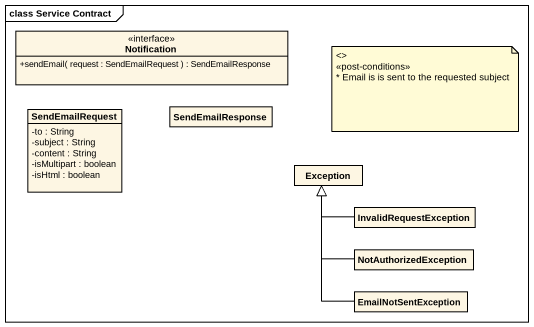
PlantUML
@startuml
mainframe class Service Contract
hide circle
hide empty members
skinparam classAttributeIconSize 0
interface Notification {
  +sendEmail( request : SendEmailRequest ) : SendEmailResponse
}
class SendEmailRequest {
  -to : String
  -subject : String
  -content : String
  -isMultipart : boolean
  -isHtml : boolean
}
class SendEmailResponse
class "Exception" as Exception_
class InvalidRequestException
class NotAuthorizedException
class EmailNotSentException
InvalidRequestException -left-|> Exception_
NotAuthorizedException -up-|> Exception_
EmailNotSentException -up-|> Exception_
note as N1
  <>
  <<post-conditions>>
  * Email is is sent to the requested subject
end note
@enduml
